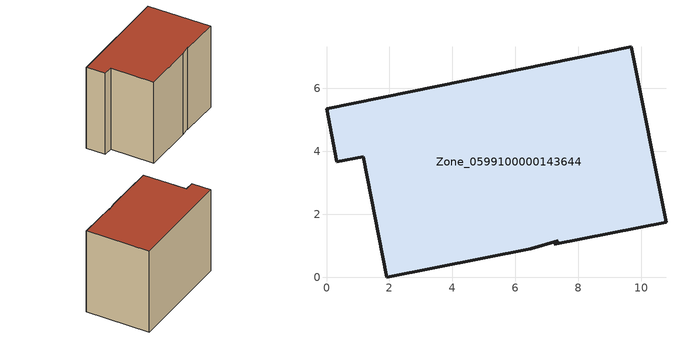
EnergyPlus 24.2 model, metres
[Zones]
Zone_0599100000143644
 floor ground (C_G): 6.49,0.9 1.92,0 1.17,3.83 0.33,3.67 0,5.35 9.69,7.32 10.79,1.74 7.24,1.04 7.36,1.15 z0
 wall outside (C_F): 9.69,7.32 0,5.35 0.33,3.67 1.17,3.83 1.92,0 6.49,0.9 7.36,1.15 7.24,1.04 10.79,1.74 9.69,7.32 z0:7.71
 roof outside (C_R): 1.92,0 6.49,0.9 7.36,1.15 7.24,1.04 10.79,1.74 9.69,7.32 0,5.35 0.33,3.67 1.17,3.83 z7.71
[BUILDING]
Pand.0599100000143644: North Axis=0; Terrain=City; Loads Convergence Tolerance Value=0.04; Temperature Convergence Tolerance Value=0.4; Solar Distribution=FullExterior; Maximum Number of Warmup Days=25; Minimum Number of Warmup Days=1
[Site:Location]
Rotterdam.The.Hague.AP_ZH_NLD Design_Conditions: Latitude=51.96; Longitude=4.45; Time Zone=1; Elevation=-4.5
[SITE:GROUNDTEMPERATURE:BUILDINGSURFACE]
18, 18, 18, 18, 18, 18, 18, 18, 18, 18, 18, 18
[MATERIAL] Thermal Absorptance=0.9; Solar Absorptance=0.7; Visible Absorptance=0.7
Name | Roughness | Thickness | Conductivity | Density | Specific Heat
G.TC.1975-1991 | MediumSmooth | 0.15 | 0.288461 | 540 | 1210
F.TC.1975-1991 | Rough | 0.3 | 0.230769 | 1920 | 840
R.TC.1975-1991 | MediumRough | 0.2 | 0.153846 | 1500 | 1000
[CONSTRUCTION]
C_G: G.TC.1975-1991
C_F: F.TC.1975-1991
C_R: R.TC.1975-1991
[ZONE]
Zone_0599100000143644: Type=1; Multiplier=1; Ceiling Height=Autocalculate; Volume=Autocalculate; Floor Area=autocalculate; Part of Total Floor Area=Yes
[ZONEINFILTRATION:DESIGNFLOWRATE]
Infil_Zone_0599100000143644: Zone or ZoneList or Space or SpaceList=Zone_0599100000143644; Schedule=AlwaysOn; Design Flow Rate Calculation Method=Flow/Area; Flow Rate per Floor Area=0.003; Constant Term Coefficient=1; Temperature Term Coefficient=0; Velocity Term Coefficient=0; Velocity Squared Term Coefficient=0
[HVACTEMPLATE:ZONE:IDEALLOADSAIRSYSTEM]
Zone_0599100000143644: Maximum Heating Supply Air Temperature=50; Minimum Cooling Supply Air Temperature=13; Maximum Heating Supply Air Humidity Ratio=0.0156; Minimum Cooling Supply Air Humidity Ratio=0.0077; Heating Limit=NoLimit; Cooling Limit=NoLimit; Dehumidification Control Type=ConstantSensibleHeatRatio; Cooling Sensible Heat Ratio=0.7; Dehumidification Setpoint=60; Humidification Control Type=None; Humidification Setpoint=30; Outdoor Air Method=None; Outdoor Air Flow Rate per Person=0.00944; Outdoor Air Flow Rate per Zone Floor Area=0; Outdoor Air Flow Rate per Zone=0; Demand Controlled Ventilation Type=None; Outdoor Air Economizer Type=NoEconomizer; Heat Recovery Type=None; Sensible Heat Recovery Effectiveness=0.7; Latent Heat Recovery Effectiveness=0.65
[ZONECONTROL:THERMOSTAT]
ThermostatControl_Zone_0599100000143644: Zone or ZoneList=Zone_0599100000143644; Control Type Schedule=DualSetpointControlType; Control 1=Thermostat_Zone_0599100000143644; Temperature Difference Between Cutout And Setpoint=0
[THERMOSTATSETPOINT:DUALSETPOINT]
Thermostat_Zone_0599100000143644: Heating Setpoint Temperature Schedule=HeatingSetpoint_Zone_0599100000143644; Cooling Setpoint Temperature Schedule=CoolingSetpoint_Zone_0599100000143644
[SCHEDULE:COMPACT]
HeatingSetpoint_Zone_0599100000143644: Through: 12/31, For: AllDays, Until: 24:00, 21
CoolingSetpoint_Zone_0599100000143644: Through: 12/31, For: AllDays, Until: 24:00, 24
DualSetpointControlType: Through: 12/31, For: AllDays, Until: 24:00, 4
AlwaysOn: Through: 12/31, For: AllDays, Until: 24:00, 1
